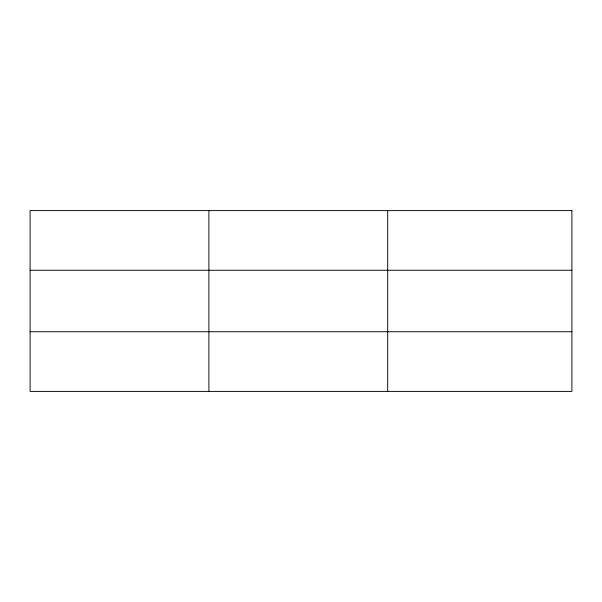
<?xml version="1.0" encoding="UTF-8"?>
<svg xmlns="http://www.w3.org/2000/svg" width="602" height="602" viewBox="0 0 602 602"><rect width="100%" height="100%" fill="white"/><g stroke="black" fill="none" stroke-linecap="round" stroke-linejoin="round"><path stroke-width="0.9" d="M208.894 210.602L208.894 391.398M387.688 210.602L387.688 391.398M30.1 270.268L571.9 270.268M30.1 331.732L571.9 331.732M571.9 210.602L571.9 391.398L30.1 391.398L30.1 210.602L571.9 210.602"/></g></svg>
